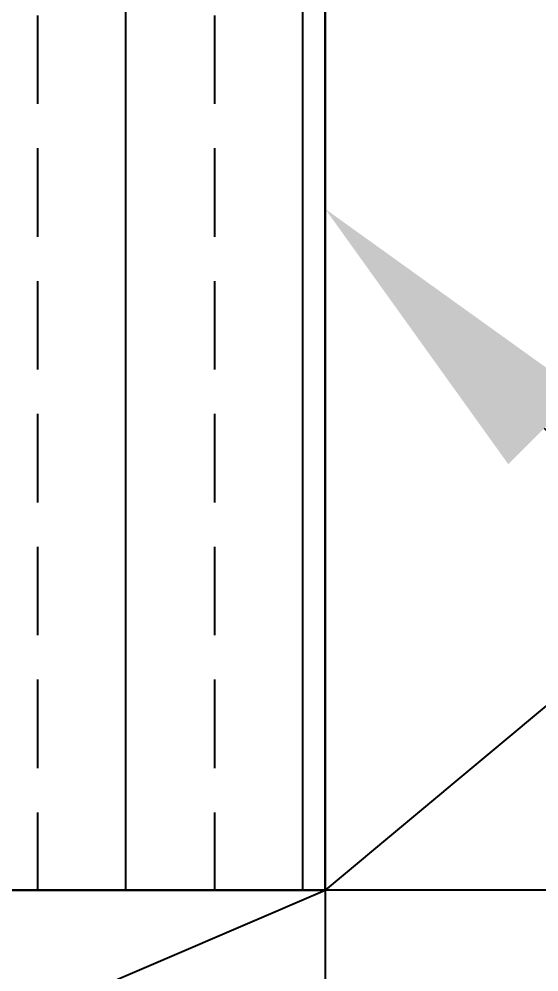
# Model space of a CAD drawing. Header units: inches. Extents: x -2661 to 42767, y -1222 to 9099.
# Drawn here: x -1901.452 to -1899.25, y 3481.95 to 3485.985 of the extents above; entities that cross this region are included whole.
import ezdxf
from ezdxf import colors
from ezdxf.entities.mleader import LeaderData, LeaderLine
from ezdxf.math import Vec2, Vec3

# ---------------------------------------------------------------- set-up
doc = ezdxf.new("R2010")
doc.units = ezdxf.units.IN
doc.header["$LTSCALE"] = 12
doc.header["$MEASUREMENT"] = 0
doc.layers.get('0').update_dxf_attribs({"linetype": 'CONTINUOUS'})
doc.layers.add('S-ANNO-NOTE', color=4, linetype='CONTINUOUS')
doc.layers.add('S-WOOD', color=3, linetype='CONTINUOUS')
doc.styles.add('Arial', font='arial.ttf', dxfattribs={"width": 0.85})

# ---------------------------------------------------------------- blocks, each defined once
blk = doc.blocks.new('*U243')
at = {"color": 0}
blk.add_line((0, 11.25), (13.5, 0), dxfattribs=at)
blk.add_lwpolyline([(0, 11.25), (0, 0), (13.5, 0), (13.5, 11.25)], close=True)
blk = doc.blocks.new('*U292')
at = {"layer": 'S-WOOD'}
h = blk.add_hatch(dxfattribs=at)
h.set_pattern_fill('ANSI33', color=1, scale=3, angle=45, style=0)
h.set_pattern_definition([(90, (2, 0), (-0.75, 1e-16), []), (90, (2.375, 0.375), (-0.75, 1e-16), [0.375, -0.1875])])
h.paths.add_polyline_path([(3.5, -11.25), (0, -11.25), (0, 0), (3.5, 0)])
at = {"color": 4}
blk.add_lwpolyline([(0, 0), (3.5, 0), (3.5, -11.25), (0, -11.25)], close=True, dxfattribs=at)
blk.add_lwpolyline([(3.5, -11.25), (0, -11.25), (0, 0), (3.5, 0)], close=True)
blk = doc.blocks.new('*U1285')
blk.add_lwpolyline([(1.5, -3.5), (0, -3.5), (0, 0), (1.5, 0)], close=True)
at = {"layer": 'S-WOOD', "color": 2}
for p, q in [((1.5, -3.5), (0, 0)), ((1.5, 0), (0, -3.5))]:
    blk.add_line(p, q, dxfattribs=at)

msp = doc.modelspace()

# ---------------------------------------------------------------- block references
at = {"layer": 'S-WOOD'}
for name, rotation in [('*U292', 180), ('*U1285', 270)]:
    msp.add_blockref(name, (-1900.15525, 3482.29671), dxfattribs=dict(at, rotation=rotation))
at = {"layer": 'S-WOOD', "color": 2, "xscale": -1}
msp.add_blockref('*U243', (-1886.65525, 3482.29671), dxfattribs=at)

# ---------------------------------------------------------------- leaders
at = {"layer": 'S-ANNO-NOTE'}
ml = msp.add_multileader_mtext('Standard', dxfattribs=at)
ml.set_content('\\A1;10d NAIL @6"O.C. OR "A35" CLIPS w/ "PH612I" (6) #6x{\\H0.7x;\\S1#2;\\H1.42857x;"\\H1.00002x; SCREWS TO (E) SHEATHING @16"O.C., TYP.}', color=4, style='Arial')
ml.set_leader_properties(color=2)
ml.build(insert=Vec2(0, 0))
ml.multileader.update_dxf_attribs({"dogleg_length": 0.36, "arrow_head_size": 1.3125, "scale": 12})
ctx = ml.context
ctx.base_point, ctx.scale, ctx.char_height, ctx.arrow_head_size, ctx.landing_gap_size, ctx.plane_origin = Vec3(-1845.53382, 3504.43431), 12, 1.125, 1.3125, 1.08, Vec3(-1861.03821, 3776.09731)
ctx.text_align_type = 2
notes = []
notes.append((ctx, [(1, (1, 1, 0), (-1823.61079, 3504.43431), (-1, 0), 1.5, [(1, [(-1816.1133, 3485.32816), (-1820.16134, 3481.55547), (-1814.94143, 3487.33853)], 0, [])])]))
ctx.mtext.insert, ctx.mtext.width, ctx.mtext.defined_height, ctx.mtext.alignment, ctx.mtext.flow_direction = Vec3(-1826.19079, 3505.16218), 21.1941768, 10.95589, 3, 5
ml = msp.add_multileader_mtext('Standard', dxfattribs=at)
ml.set_content('\\A1;{\\C4;BEAM PER PLAN OR SHEAR WALL SCHEDULE}', color=4, style='Arial')
ml.set_leader_properties(color=2)
ml.build(insert=Vec2(0, 0))
ml.multileader.update_dxf_attribs({"dogleg_length": 0.36, "arrow_head_size": 1.3125, "scale": 12})
ctx = ml.context
ctx.base_point, ctx.scale, ctx.char_height, ctx.arrow_head_size, ctx.landing_gap_size, ctx.plane_origin = Vec3(-1886.41663, 3472.94205), 12, 1.125, 1.3125, 1.08, Vec3(-1864.7523, 3772.45438)
notes.append((ctx, [(1, (1, 1, 0), (-1887.91663, 3472.94205), (1, 0), 1.5, [(0, [(-1900.15525, 3485.18067)], 0, [])])]))
ctx.mtext.insert, ctx.mtext.width, ctx.mtext.flow_direction = Vec3(-1885.33663, 3473.51414), 17.875, 5
for ctx, leaders in notes:
    for number, flags, end, landing, length, lines in leaders:
        leader = LeaderData()
        leader.index, (leader.has_last_leader_line, leader.has_dogleg_vector, leader.attachment_direction) = number, flags
        leader.last_leader_point, leader.dogleg_vector, leader.dogleg_length = Vec3(end), Vec3(landing), length
        for number, points, colour, breaks in lines:
            line = LeaderLine()
            line.index, line.vertices, line.color, line.breaks = number, Vec3.list(points), colors.encode_raw_color(colour), breaks
            leader.lines.append(line)
        ctx.leaders.append(leader)

doc.saveas('drawing.dxf')
